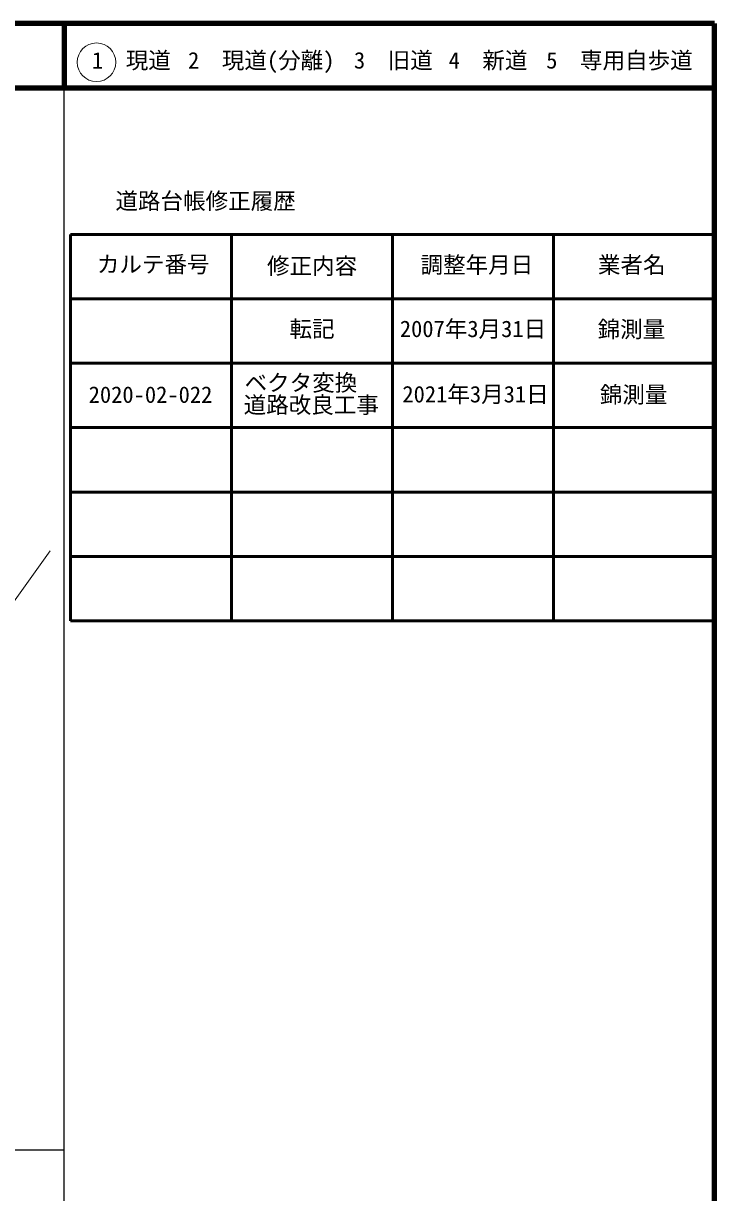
# Model space of a CAD drawing. Units: millimetres on the paper, enlarged 1000 times. Extents: x 40000 to 680000, y 20000 to 380000.
# Drawn here: x 572680 to 680000, y 198357 to 380000 of the extents above; entities that cross this region are included whole.
import ezdxf
from ezdxf.enums import TextEntityAlignment as Align

# ---------------------------------------------------------------- set-up
doc = ezdxf.new("R2010")
doc.units = ezdxf.units.MM
doc.header["$LTSCALE"] = 1000
doc.linetypes.add('CHAIN', pattern=[18.5, 12, -1.5, 3.5, -1.5])
for name, color, linetype, lineweight in [('M-BMK', 2, 'CHAIN', 13), ('M-TTL', 2, 'Continuous', 140), ('M-TTL-BAND', 7, 'Continuous', 25), ('M-TTL-FRAM', 2, 'Continuous', 50), ('M-TTL-LINE', 7, 'Continuous', 50), ('M-TTL-TXT', 7, 'Continuous', 13)]:
    doc.layers.add(name, color=color, linetype=linetype, lineweight=lineweight)
doc.styles.add('ＭＳ ゴシック', font='')
doc.styles.get('ＭＳ ゴシック').set_extended_font_data('MS Gothic')

msp = doc.modelspace()

# ---------------------------------------------------------------- linework, layer by layer
at = {"layer": 'M-BMK'}
msp.add_line((576812, 298074), (546866, 255957), dxfattribs=at)
at = {"layer": 'M-TTL'}
for p, q in [((680000, 380000), (40000, 380000)), ((680000, 380000), (40000, 380000)), ((579000, 380000), (579000, 370000)), ((680000, 20000), (680000, 380000)), ((680000, 20000), (680000, 380000)), ((40000, 370000), (680000, 370000))]:
    msp.add_line(p, q, dxfattribs=at)
at = {"layer": 'M-TTL-BAND'}
for p, q in [((579000, 20000), (579000, 370000)), ((40000, 205000), (579000, 205000))]:
    msp.add_line(p, q, dxfattribs=at)
at = {"layer": 'M-TTL-FRAM'}
for p, q in [((580000, 347197), (680000, 347197)), ((580000, 347197), (580000, 287197)), ((580000, 287197), (680000, 287197))]:
    msp.add_line(p, q, dxfattribs=at)
at = {"layer": 'M-TTL-LINE'}
for p, q in [((579000, 380000), (579000, 370000)), ((40000, 370000), (680000, 370000)), ((605000, 347197), (605000, 287197)), ((630000, 347197), (630000, 287197)), ((655000, 347197), (655000, 287197)), ((580000, 337197), (680000, 337197)), ((580000, 327197), (680000, 327197)), ((580000, 317197), (680000, 317197)), ((580000, 307197), (680000, 307197)), ((580000, 297197), (680000, 297197))]:
    msp.add_line(p, q, dxfattribs=at)
at = {"layer": 'M-TTL-TXT'}
msp.add_circle((584031, 373958), 3000, dxfattribs=at)
msp.add_circle((584031, 373958), 3000, dxfattribs=at)

# ---------------------------------------------------------------- texts
at = {"layer": 'M-TTL-TXT', "style": 'ＭＳ ゴシック'}
for s, p in [('1\u3000現道', (583323, 372208)), ('1\u3000現道', (583323, 372208)), ('2\u3000現道(分離)', (598244, 372208)), ('2\u3000現道(分離)', (598244, 372208)), ('3\u3000旧道', (623996, 372208)), ('3\u3000旧道', (623996, 372208)), ('4\u3000新道', (638699, 372208)), ('4\u3000新道', (638699, 372208)), ('5\u3000専用自歩道', (653853, 372208)), ('5\u3000専用自歩道', (653853, 372208)), ('道路台帳修正履歴', (586968, 350363)), ('道路台帳修正履歴', (586968, 350363)), ('カルテ番号', (584089, 340527)), ('カルテ番号', (584089, 340527)), ('修正内容', (610509, 340273)), ('修正内容', (610509, 340273)), ('調整年月日', (634339, 340447)), ('調整年月日', (634339, 340447)), ('業者名', (661884, 340447)), ('業者名', (661884, 340447)), ('転記', (614000, 330495)), ('転記', (614000, 330495)), ('2007年3月31日', (631125, 330495)), ('2007年3月31日', (631125, 330495)), ('錦測量', (661827, 330439)), ('錦測量', (661827, 330439)), ('ベクタ変換', (607016, 322131)), ('2020-02-022', (582814, 320273)), ('2020-02-022', (582814, 320273)), ('2021年3月31日', (631520, 320343)), ('2021年3月31日', (631520, 320342)), ('錦測量', (662176, 320273)), ('錦測量', (662176, 320273)), ('道路改良工事', (606876, 318683)), ('道路改良工事', (606876, 318683))]:
    msp.add_text(s, height=2566, dxfattribs=at).set_placement(p, align=Align.BOTTOM_LEFT)

doc.saveas('drawing.dxf')
